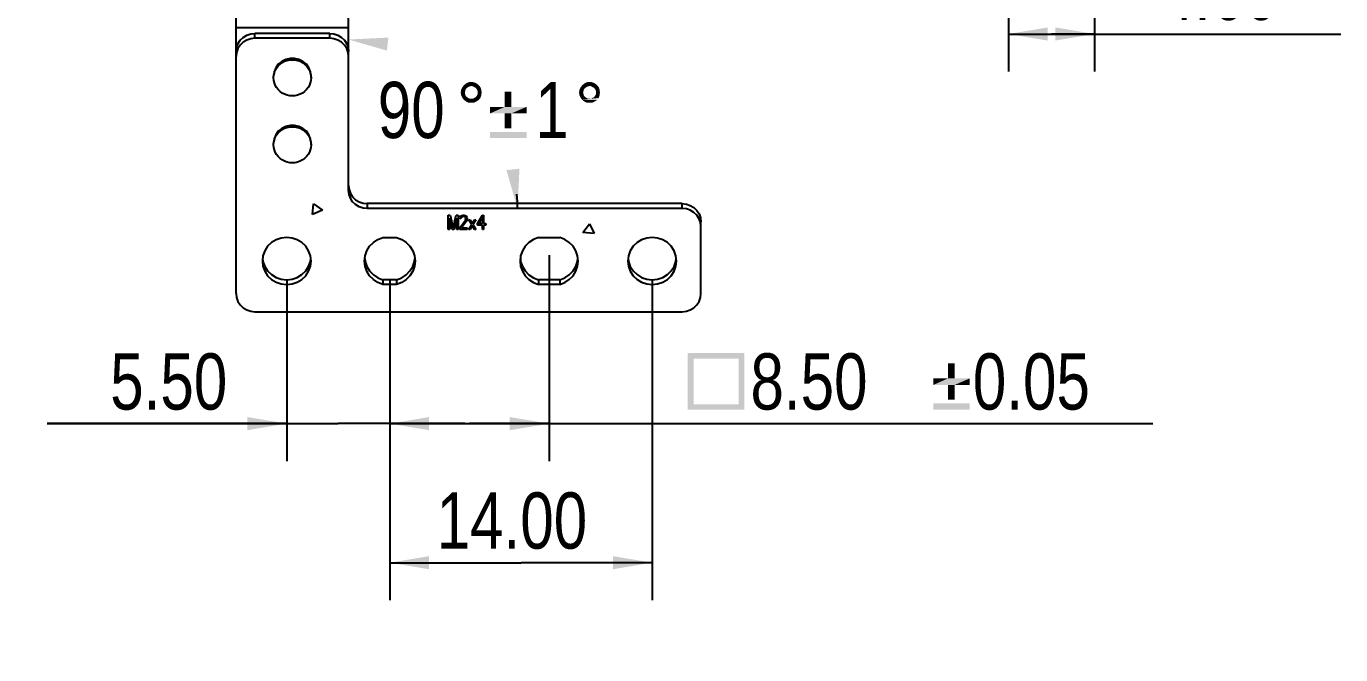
# Model space of a CAD drawing. Header units: millimetres. Extents: x 0 to 420, y 0 to 297.
# Drawn here: x 172.6 to 242.8, y 116.9 to 150.4 of the extents above; entities that cross this region are included whole.
import ezdxf
from ezdxf.enums import TextEntityAlignment as Align

# ---------------------------------------------------------------- set-up
doc = ezdxf.new("R2010")
doc.units = ezdxf.units.MM
doc.header["$LTSCALE"] = 23.1
doc.layers.get('0').update_dxf_attribs({"linetype": 'CONTINUOUS'})
doc.layers.add('ASSEM_MEM', color=7, linetype='CONTINUOUS')
doc.styles.get("Standard").update_dxf_attribs({"font": 'txt', "width": 0.8})
doc.dimstyles.new('DIMSTYLE_1', dxfattribs={"dimtxt": 3, "dimasz": 2.1, "dimexe": 2, "dimexo": 1, "dimgap": 0.75, "dimtad": 1, "dimzin": 0, "dimdsep": 46, "dimtxsty": 'STANDARD', "dimblk": '_FILLED', "dimblk1": '_FILLED', "dimblk2": '_FILLED', "dimcen": 0.09, "dimazin": 0, "dimtol": 1, "dimtp": 0.05, "dimtm": 0.05, "dimtfac": 1, "dimtofl": 0, "dimtmove": 0, "dimatfit": 3, "dimldrblk": '_FILLED', "dimfxl": 1, "dimtolj": 1, "dimtzin": 0, "dimarcsym": 0})
doc.dimstyles.new('DIMSTYLE_2', dxfattribs={"dimtxt": 3, "dimasz": 2.1, "dimexe": 2, "dimexo": 1, "dimgap": 0.75, "dimtad": 1, "dimzin": 0, "dimdsep": 46, "dimtxsty": 'STANDARD', "dimblk": '_FILLED', "dimblk1": '_FILLED', "dimblk2": '_FILLED', "dimcen": 0.09, "dimazin": 0, "dimtp": 0.01, "dimtm": 0.01, "dimtfac": 1, "dimtofl": 0, "dimtmove": 0, "dimatfit": 3, "dimldrblk": '_FILLED', "dimfxl": 1, "dimtolj": 1, "dimtzin": 0, "dimarcsym": 0})
doc.dimstyles.new('DIMSTYLE_4', dxfattribs={"dimtxt": 3, "dimasz": 2.1, "dimexe": 2, "dimexo": 1, "dimgap": 1.5, "dimtad": 0, "dimtih": 1, "dimtoh": 1, "dimdec": 0, "dimzin": 0, "dimdsep": 46, "dimtxsty": 'STANDARD', "dimblk": '_FILLED', "dimblk1": '_FILLED', "dimblk2": '_FILLED', "dimcen": 0.09, "dimazin": 0, "dimtol": 1, "dimtp": 1, "dimtm": 1, "dimtfac": 1, "dimtdec": 0, "dimtofl": 0, "dimtmove": 0, "dimatfit": 3, "dimldrblk": '_FILLED', "dimfxl": 1, "dimtolj": 1, "dimtzin": 0, "dimarcsym": 0})
doc.dimstyles.new('DIMSTYLE_7', dxfattribs={"dimtxt": 3, "dimasz": 2.1, "dimexe": 2, "dimexo": 1, "dimgap": 1.5, "dimtad": 0, "dimtih": 1, "dimtoh": 1, "dimdec": 1, "dimzin": 0, "dimdsep": 46, "dimtxsty": 'STANDARD', "dimblk": '_FILLED', "dimblk1": '_FILLED', "dimblk2": '_FILLED', "dimcen": 0.09, "dimazin": 0, "dimtp": 0.5, "dimtm": 0.5, "dimtfac": 1, "dimtdec": 1, "dimtofl": 0, "dimtmove": 0, "dimatfit": 3, "dimldrblk": '_FILLED', "dimfxl": 1, "dimtolj": 1, "dimtzin": 0, "dimarcsym": 0})

# ---------------------------------------------------------------- blocks, each defined once
blk = doc.blocks.new('_FILLED')
at = {"color": 0, "linetype": 'BYBLOCK'}
blk.add_solid([(0, 0), (-1, 0.167), (-1, -0.167)], dxfattribs=at)
blk = doc.blocks.new('*D7')
at = {"color": 7, "linetype": 'CONTINUOUS'}
for p, q in [((200.538, 138.204), (200.538, 127.224)), ((192.038, 136.9), (192.038, 127.224)), ((192.038, 129.224), (196.288, 129.224)), ((200.538, 129.224), (196.288, 129.224)), ((196.288, 129.224), (232.744, 129.224))]:
    blk.add_line(p, q, dxfattribs=at)
at = {"color": 7, "linetype": 'CONTINUOUS', "xscale": 2.1, "yscale": 2.1, "zscale": 2.1, "rotation": 180}
blk.add_blockref('_FILLED', (192.038, 129.224), dxfattribs=at)
at = {"color": 7, "linetype": 'CONTINUOUS', "xscale": 2.1, "yscale": 2.1, "zscale": 2.1}
blk.add_blockref('_FILLED', (200.538, 129.224), dxfattribs=at)
at = {"color": 7, "linetype": 'CONTINUOUS', "width": 0.8}
for s, p in [('8.50', (211.28, 129.974)), ('0.05', (223.144, 129.974))]:
    blk.add_text(s, height=3, dxfattribs=at).set_placement(p)
blk = doc.blocks.new('*D8')
at = {"color": 7, "linetype": 'CONTINUOUS'}
for p, q in [((186.538, 136.9), (186.538, 127.224)), ((192.038, 136.9), (192.038, 127.224)), ((186.538, 129.224), (173.767, 129.224)), ((173.767, 129.224), (189.288, 129.224)), ((196.038, 129.224), (189.288, 129.224)), ((192.038, 129.224), (196.038, 129.224))]:
    blk.add_line(p, q, dxfattribs=at)
at = {"color": 7, "linetype": 'CONTINUOUS', "xscale": 2.1, "yscale": 2.1, "zscale": 2.1}
blk.add_blockref('_FILLED', (186.538, 129.224), dxfattribs=at)
at = {"color": 7, "linetype": 'CONTINUOUS', "xscale": 2.1, "yscale": 2.1, "zscale": 2.1, "rotation": 180}
blk.add_blockref('_FILLED', (192.038, 129.224), dxfattribs=at)
at = {"color": 7, "linetype": 'CONTINUOUS', "insert": (183.367, 132.974), "char_height": 3, "width": 9.6, "attachment_point": 3, "line_spacing_factor": 0.9}
blk.add_mtext('5.50', dxfattribs=at)
blk = doc.blocks.new('*D9')
at = {"color": 7, "linetype": 'CONTINUOUS'}
for p, q in [((192.038, 136.9), (192.038, 119.804)), ((206.038, 136.9), (206.038, 119.804)), ((192.038, 121.804), (199.038, 121.804)), ((206.038, 121.804), (199.038, 121.804))]:
    blk.add_line(p, q, dxfattribs=at)
at = {"color": 7, "linetype": 'CONTINUOUS', "xscale": 2.1, "yscale": 2.1, "zscale": 2.1, "rotation": 180}
blk.add_blockref('_FILLED', (192.038, 121.804), dxfattribs=at)
at = {"color": 7, "linetype": 'CONTINUOUS', "xscale": 2.1, "yscale": 2.1, "zscale": 2.1}
blk.add_blockref('_FILLED', (206.038, 121.804), dxfattribs=at)
at = {"color": 7, "linetype": 'CONTINUOUS', "insert": (198.554, 125.554), "char_height": 3, "width": 12, "attachment_point": 2, "line_spacing_factor": 0.9}
blk.add_mtext('14.00', dxfattribs=at)
blk = doc.blocks.new('*D10')
at = {"color": 7, "linetype": 'CONTINUOUS'}
blk.add_line((189.838, 147.716), (189.838, 149.815), dxfattribs=at)
blk.add_arc((189.838, 140.701), 9.015, 0, 4.81704, dxfattribs=at)
for points in [[(191.965, 149.82), (189.838, 149.716), (191.883, 149.125)], [(198.262, 142.747), (198.853, 140.701), (198.957, 142.828)]]:
    blk.add_solid(points, dxfattribs=at)
at = {"color": 7, "linetype": 'CONTINUOUS', "width": 0.8}
for s, p in [('90', (193.181, 144.458)), ('1', (200.694, 144.458))]:
    blk.add_text(s, height=3, dxfattribs=at).set_placement(p, align=Align.CENTER)
blk = doc.blocks.new('*D11')
at = {"color": 7, "linetype": 'CONTINUOUS'}
for p, q in [((229.638, 157.341), (229.638, 148.011)), ((225.038, 152.241), (225.038, 148.011)), ((225.038, 150.011), (227.338, 150.011)), ((229.638, 150.011), (227.338, 150.011)), ((227.338, 150.011), (242.771, 150.011))]:
    blk.add_line(p, q, dxfattribs=at)
at = {"color": 7, "linetype": 'CONTINUOUS', "xscale": 2.1, "yscale": 2.1, "zscale": 2.1, "rotation": 180}
blk.add_blockref('_FILLED', (225.038, 150.011), dxfattribs=at)
at = {"color": 7, "linetype": 'CONTINUOUS', "xscale": 2.1, "yscale": 2.1, "zscale": 2.1}
blk.add_blockref('_FILLED', (229.638, 150.011), dxfattribs=at)
at = {"color": 7, "linetype": 'CONTINUOUS', "insert": (233.171, 153.761), "char_height": 3, "width": 9.6, "attachment_point": 1, "line_spacing_factor": 0.9}
blk.add_mtext('4.60', dxfattribs=at)
blk = doc.blocks.new('*D33')
at = {"color": 7, "linetype": 'CONTINUOUS'}
for p, q in [((76.579, 162.241), (121.887, 162.241)), ((56.964, 135.196), (55.6, 130.108)), ((55.6, 130.108), (49.283, 106.529))]:
    blk.add_line(p, q, dxfattribs=at)
for start, end in [(-29.78263, 0), (255, 318.82514)]:
    blk.add_arc((64.21, 162.241), 55.676, start, end, dxfattribs=at)
for points in [[(120.197, 160.134), (119.887, 162.241), (119.497, 160.147)], [(51.923, 108.296), (49.8, 108.461), (51.754, 107.616)]]:
    blk.add_solid(points, dxfattribs=at)
at = {"color": 7, "linetype": 'CONTINUOUS', "insert": (109.663, 131.585), "char_height": 3, "width": 145.14066, "attachment_point": 2, "line_spacing_factor": 0.9}
blk.add_mtext('HIINGE FINISHED PRODUCTS ANGLE IS 105{\\ftxt;\\W0.0001;\\H0.0001;\\~}{\\ftxt;\\W1.304029304;\\H3.0; }{\\ftxt;\\W0.0001;\\H0.0001;\\~}3{\\ftxt;\\W0.0001;\\H0.0001;\\~}{\\ftxt;\\W0.5494505495;\\H3.0; }{\\ftxt;\\W0.0001;\\H0.0001;\\~}', dxfattribs=at)

msp = doc.modelspace()

# ---------------------------------------------------------------- linework, layer by layer
at = {"color": 7, "linetype": 'CONTINUOUS'}
for points in [[(196.392, 147.239), (195.91, 147.174), (195.998, 147.283)], [(196.676, 147.371), (195.998, 147.283), (196.107, 147.371)], [(195.998, 147.283), (196.676, 147.371), (196.786, 147.283)], [(195.998, 147.283), (196.786, 147.283), (196.392, 147.239)], [(196.523, 147.437), (196.107, 147.371), (196.238, 147.437)], [(196.107, 147.371), (196.523, 147.437), (196.676, 147.371)], [(196.238, 147.437), (196.392, 147.458), (196.523, 147.437)], [(196.479, 147.218), (196.392, 147.239), (196.786, 147.283)], [(196.545, 147.174), (196.479, 147.218), (196.786, 147.283)], [(196.545, 147.174), (196.786, 147.283), (196.873, 147.174)], [(202.704, 147.239), (202.222, 147.174), (202.31, 147.283)], [(202.988, 147.371), (202.31, 147.283), (202.419, 147.371)], [(202.31, 147.283), (202.988, 147.371), (203.098, 147.283)], [(202.31, 147.283), (203.098, 147.283), (202.704, 147.239)], [(202.835, 147.437), (202.419, 147.371), (202.55, 147.437)], [(202.419, 147.371), (202.835, 147.437), (202.988, 147.371)], [(202.55, 147.437), (202.704, 147.458), (202.835, 147.437)], [(202.791, 147.218), (202.704, 147.239), (203.098, 147.283)], [(202.857, 147.174), (202.791, 147.218), (203.098, 147.283)], [(202.857, 147.174), (203.098, 147.283), (203.186, 147.174)], [(196.063, 146.977), (195.822, 146.889), (195.844, 147.042)], [(195.822, 146.889), (196.063, 146.977), (196.041, 146.889)], [(196.041, 146.889), (195.844, 146.736), (195.822, 146.889)], [(196.217, 147.174), (196.151, 147.13), (195.844, 147.042)], [(196.217, 147.174), (195.844, 147.042), (195.91, 147.174)], [(196.151, 147.13), (196.085, 147.064), (195.844, 147.042)], [(195.844, 147.042), (196.085, 147.064), (196.063, 146.977)], [(196.041, 146.889), (196.063, 146.802), (195.844, 146.736)], [(195.844, 146.736), (196.063, 146.802), (196.085, 146.714)], [(196.085, 146.714), (195.91, 146.604), (195.844, 146.736)], [(196.392, 147.239), (196.304, 147.218), (195.91, 147.174)], [(195.91, 147.174), (196.304, 147.218), (196.217, 147.174)], [(196.085, 146.714), (196.151, 146.648), (195.91, 146.604)], [(195.91, 146.604), (196.151, 146.648), (196.217, 146.604)], [(196.217, 146.604), (195.998, 146.495), (195.91, 146.604)], [(196.217, 146.604), (196.304, 146.561), (195.998, 146.495)], [(195.998, 146.495), (196.479, 146.561), (196.873, 146.604)], [(195.998, 146.495), (196.873, 146.604), (196.786, 146.495)], [(196.873, 146.604), (196.479, 146.561), (196.545, 146.604)], [(196.873, 147.174), (196.633, 147.13), (196.545, 147.174)], [(196.545, 146.604), (196.633, 146.648), (196.917, 146.736)], [(196.545, 146.604), (196.917, 146.736), (196.873, 146.604)], [(196.676, 147.064), (196.633, 147.13), (196.873, 147.174)], [(196.633, 146.648), (196.676, 146.714), (196.917, 146.736)], [(196.676, 147.064), (196.873, 147.174), (196.917, 147.042)], [(196.917, 147.042), (196.72, 146.977), (196.676, 147.064)], [(196.917, 146.736), (196.676, 146.714), (196.72, 146.802)], [(196.72, 146.889), (196.72, 146.977), (196.917, 147.042)], [(196.72, 146.889), (196.917, 147.042), (196.939, 146.889)], [(196.939, 146.889), (196.72, 146.802), (196.72, 146.889)], [(196.72, 146.802), (196.939, 146.889), (196.917, 146.736)], [(198.522, 146.933), (198.171, 146.123), (198.171, 146.933)], [(198.171, 146.123), (198.522, 146.933), (198.522, 146.123)], [(202.375, 146.977), (202.134, 146.889), (202.156, 147.042)], [(202.134, 146.889), (202.375, 146.977), (202.353, 146.889)], [(202.353, 146.889), (202.156, 146.736), (202.134, 146.889)], [(202.529, 147.174), (202.463, 147.13), (202.156, 147.042)], [(202.529, 147.174), (202.156, 147.042), (202.222, 147.174)], [(202.463, 147.13), (202.397, 147.064), (202.156, 147.042)], [(202.156, 147.042), (202.397, 147.064), (202.375, 146.977)], [(202.353, 146.889), (202.375, 146.802), (202.156, 146.736)], [(202.156, 146.736), (202.375, 146.802), (202.397, 146.714)], [(202.397, 146.714), (202.222, 146.604), (202.156, 146.736)], [(202.704, 147.239), (202.616, 147.218), (202.222, 147.174)], [(202.222, 147.174), (202.616, 147.218), (202.529, 147.174)], [(202.397, 146.714), (202.463, 146.648), (202.222, 146.604)], [(202.222, 146.604), (202.463, 146.648), (202.529, 146.604)], [(202.529, 146.604), (202.31, 146.495), (202.222, 146.604)], [(202.529, 146.604), (202.616, 146.561), (202.31, 146.495)], [(202.31, 146.495), (202.791, 146.561), (203.186, 146.604)], [(202.31, 146.495), (203.186, 146.604), (203.098, 146.495)], [(203.186, 146.604), (202.791, 146.561), (202.857, 146.604)], [(203.186, 147.174), (202.945, 147.13), (202.857, 147.174)], [(202.857, 146.604), (202.945, 146.648), (203.229, 146.736)], [(202.857, 146.604), (203.229, 146.736), (203.186, 146.604)], [(202.988, 147.064), (202.945, 147.13), (203.186, 147.174)], [(202.945, 146.648), (202.988, 146.714), (203.229, 146.736)], [(202.988, 147.064), (203.186, 147.174), (203.229, 147.042)], [(203.229, 147.042), (203.032, 146.977), (202.988, 147.064)], [(203.229, 146.736), (202.988, 146.714), (203.032, 146.802)], [(203.032, 146.889), (203.032, 146.977), (203.229, 147.042)], [(203.032, 146.889), (203.229, 147.042), (203.251, 146.889)], [(203.251, 146.889), (203.032, 146.802), (203.032, 146.889)], [(203.032, 146.802), (203.251, 146.889), (203.229, 146.736)], [(196.392, 146.561), (196.479, 146.561), (195.998, 146.495)], [(196.304, 146.561), (196.392, 146.561), (195.998, 146.495)], [(196.786, 146.495), (196.107, 146.407), (195.998, 146.495)], [(196.107, 146.407), (196.786, 146.495), (196.654, 146.407)], [(196.654, 146.407), (196.238, 146.342), (196.107, 146.407)], [(196.392, 146.342), (196.238, 146.342), (196.654, 146.407)], [(196.392, 146.342), (196.654, 146.407), (196.523, 146.342)], [(198.522, 146.123), (199.332, 146.123), (197.383, 145.772)], [(198.171, 146.123), (198.522, 146.123), (197.383, 145.772)], [(198.171, 146.123), (197.383, 145.772), (197.383, 146.123)], [(198.171, 145.772), (197.383, 145.772), (199.332, 146.123)], [(198.522, 145.772), (198.171, 145.772), (199.332, 146.123)], [(198.522, 145.772), (199.332, 146.123), (199.332, 145.772)], [(202.704, 146.561), (202.791, 146.561), (202.31, 146.495)], [(202.616, 146.561), (202.704, 146.561), (202.31, 146.495)], [(203.098, 146.495), (202.419, 146.407), (202.31, 146.495)], [(202.419, 146.407), (203.098, 146.495), (202.967, 146.407)], [(202.967, 146.407), (202.55, 146.342), (202.419, 146.407)], [(202.704, 146.342), (202.55, 146.342), (202.967, 146.407)], [(202.704, 146.342), (202.967, 146.407), (202.835, 146.342)], [(198.522, 145.772), (198.171, 144.984), (198.171, 145.772)], [(198.171, 144.984), (198.522, 145.772), (198.522, 144.984)], [(199.332, 144.787), (197.383, 144.458), (197.383, 144.787)], [(197.383, 144.458), (199.332, 144.787), (199.332, 144.458)], [(207.938, 132.996), (210.96, 132.996), (208.245, 132.689)], [(208.245, 132.689), (207.938, 129.974), (207.938, 132.996)], [(208.245, 132.689), (208.245, 130.259), (207.938, 129.974)], [(210.654, 132.689), (208.245, 132.689), (210.96, 132.996)], [(210.654, 130.259), (210.654, 132.689), (210.96, 132.996)], [(210.654, 130.259), (210.96, 132.996), (210.96, 129.974)], [(222.172, 132.449), (221.822, 131.638), (221.822, 132.449)], [(221.822, 131.638), (222.172, 132.449), (222.172, 131.638)], [(222.172, 131.638), (222.982, 131.638), (221.033, 131.288)], [(221.822, 131.638), (222.172, 131.638), (221.033, 131.288)], [(221.822, 131.638), (221.033, 131.288), (221.033, 131.638)], [(221.822, 131.288), (221.033, 131.288), (222.982, 131.638)], [(222.172, 131.288), (221.822, 131.288), (222.982, 131.638)], [(222.172, 131.288), (221.822, 130.5), (221.822, 131.288)], [(221.822, 130.5), (222.172, 131.288), (222.172, 130.5)], [(222.172, 131.288), (222.982, 131.638), (222.982, 131.288)], [(208.245, 130.259), (210.654, 130.259), (207.938, 129.974)], [(210.96, 129.974), (207.938, 129.974), (210.654, 130.259)], [(222.982, 130.303), (221.033, 129.974), (221.033, 130.303)], [(221.033, 129.974), (222.982, 130.303), (222.982, 129.974)]]:
    msp.add_solid(points, dxfattribs=at)
at = {"layer": 'ASSEM_MEM', "color": 7, "linetype": 'CONTINUOUS'}
for p, q in [((183.838, 136.162), (183.838, 157.123)), ((189.838, 141.667), (189.838, 152.312)), ((189.838, 150.346), (183.838, 150.346)), ((184.838, 149.781), (184.838, 150.04)), ((188.838, 150.04), (184.838, 150.04)), ((188.838, 149.781), (184.838, 149.781)), ((188.838, 149.781), (188.838, 150.04)), ((185.838, 147.675), (185.838, 147.753)), ((187.828, 147.812), (187.838, 147.675)), ((187.838, 147.675), (187.838, 147.753)), ((185.838, 144.101), (185.838, 144.179)), ((187.828, 144.239), (187.838, 144.101)), ((187.838, 144.101), (187.838, 144.179)), ((189.838, 141.926), (189.863, 141.711)), ((187.906, 140.38), (187.968, 140.956)), ((187.968, 140.956), (188.454, 140.616)), ((190.838, 140.96), (190.838, 140.701)), ((207.638, 140.96), (190.838, 140.96)), ((207.638, 140.701), (207.638, 140.96)), ((188.454, 140.616), (187.906, 140.38)), ((207.638, 140.701), (190.838, 140.701)), ((195.154, 139.579), (195.154, 140.352)), ((195.154, 140.352), (195.253, 140.352)), ((195.253, 140.352), (195.418, 139.662)), ((195.418, 139.662), (195.583, 140.352)), ((195.583, 140.352), (195.682, 140.352)), ((195.682, 140.352), (195.682, 139.579)), ((195.792, 140.237), (195.836, 140.303)), ((195.836, 140.303), (195.879, 140.336)), ((195.89, 140.253), (195.858, 140.221)), ((195.879, 140.336), (195.956, 140.352)), ((195.945, 140.27), (195.89, 140.253)), ((195.989, 140.27), (195.945, 140.27)), ((195.956, 140.352), (196, 140.352)), ((196.044, 140.253), (195.989, 140.27)), ((196, 140.352), (196.066, 140.336)), ((196.077, 140.221), (196.044, 140.253)), ((196.066, 140.336), (196.11, 140.303)), ((196.11, 140.303), (196.154, 140.237)), ((196.715, 139.908), (196.978, 140.352)), ((196.978, 140.352), (197.044, 140.352)), ((197.044, 140.352), (197.044, 139.908)), ((195.22, 139.579), (195.154, 139.579)), ((195.22, 140.188), (195.22, 139.579)), ((195.374, 139.579), (195.22, 140.188)), ((195.462, 139.579), (195.374, 139.579)), ((195.616, 140.188), (195.462, 139.579)), ((195.616, 139.579), (195.616, 140.188)), ((195.682, 139.579), (195.616, 139.579)), ((195.77, 139.662), (196.077, 140.073)), ((195.77, 139.579), (195.77, 139.662)), ((196.165, 139.579), (195.77, 139.579)), ((195.781, 140.171), (195.792, 140.237)), ((195.836, 140.171), (195.781, 140.171)), ((195.858, 140.221), (195.836, 140.171)), ((196.132, 140.023), (195.858, 139.662)), ((195.858, 139.662), (196.165, 139.662)), ((196.099, 140.171), (196.077, 140.221)), ((196.077, 140.073), (196.099, 140.138)), ((196.099, 140.138), (196.099, 140.171)), ((196.154, 140.073), (196.132, 140.023)), ((196.154, 140.237), (196.165, 140.171)), ((196.165, 140.138), (196.154, 140.073)), ((196.165, 140.171), (196.165, 140.138)), ((196.165, 139.662), (196.165, 139.579)), ((196.407, 139.842), (196.253, 140.105)), ((196.253, 140.105), (196.319, 140.105)), ((196.253, 139.579), (196.407, 139.842)), ((196.319, 139.579), (196.253, 139.579)), ((196.319, 140.105), (196.44, 139.892)), ((196.44, 139.793), (196.319, 139.579)), ((196.44, 139.892), (196.561, 140.105)), ((196.561, 139.579), (196.44, 139.793)), ((196.627, 140.105), (196.473, 139.842)), ((196.473, 139.842), (196.627, 139.579)), ((196.561, 140.105), (196.627, 140.105)), ((196.627, 139.579), (196.561, 139.579)), ((196.715, 139.81), (196.715, 139.908)), ((196.978, 139.81), (196.715, 139.81)), ((196.792, 139.908), (196.978, 140.221)), ((196.978, 139.908), (196.792, 139.908)), ((196.978, 140.221), (196.978, 139.908)), ((196.978, 139.579), (196.978, 139.81)), ((197.044, 139.579), (196.978, 139.579)), ((197.044, 139.908), (197.154, 139.908)), ((197.044, 139.81), (197.044, 139.579)), ((197.154, 139.81), (197.044, 139.81)), ((197.154, 139.908), (197.154, 139.81)), ((202.34, 139.414), (202.686, 139.888)), ((202.686, 139.888), (202.937, 139.361)), ((208.638, 136.162), (208.638, 139.994)), ((191.674, 139.156), (192.402, 139.156)), ((199.974, 139.156), (201.102, 139.156)), ((202.937, 139.361), (202.34, 139.414)), ((185.253, 138.03), (185.271, 137.88)), ((187.806, 137.88), (187.823, 138.03)), ((190.703, 138.03), (190.72, 137.879)), ((193.357, 137.879), (193.374, 138.03)), ((199.003, 138.03), (199.02, 137.879)), ((202.057, 137.879), (202.074, 138.03)), ((204.753, 138.03), (204.771, 137.88)), ((207.306, 137.88), (207.323, 138.03)), ((191.674, 136.903), (191.674, 136.645)), ((192.402, 136.903), (191.674, 136.903)), ((192.402, 136.903), (192.402, 136.645)), ((199.974, 136.903), (199.974, 136.645)), ((201.102, 136.903), (199.974, 136.903)), ((201.102, 136.903), (201.102, 136.645)), ((192.402, 136.645), (191.674, 136.645)), ((201.102, 136.645), (199.974, 136.645)), ((184.838, 135.196), (207.638, 135.196))]:
    msp.add_line(p, q, dxfattribs=at)
for points in [[(183.838, 149.074), (183.863, 149.289), (183.937, 149.493), (184.056, 149.676), (184.215, 149.829), (184.404, 149.944), (184.616, 150.016), (184.838, 150.04)], [(184.838, 149.781), (184.616, 149.757), (184.404, 149.685), (184.215, 149.57), (184.056, 149.417), (183.937, 149.234), (183.863, 149.03), (183.838, 148.815)], [(188.838, 150.04), (189.061, 150.016), (189.272, 149.944), (189.462, 149.829), (189.62, 149.676), (189.739, 149.493), (189.813, 149.289), (189.838, 149.074)], [(189.838, 148.815), (189.813, 149.03), (189.739, 149.234), (189.62, 149.417), (189.462, 149.57), (189.272, 149.685), (189.061, 149.757), (188.838, 149.781)], [(187.838, 147.753), (187.809, 147.984), (187.724, 148.202), (187.587, 148.393), (187.406, 148.548), (187.193, 148.656), (186.959, 148.712), (186.718, 148.712), (186.484, 148.656), (186.27, 148.548), (186.09, 148.393), (185.953, 148.202), (185.867, 147.984), (185.838, 147.753)], [(185.838, 147.675), (185.848, 147.812), (185.879, 147.947), (185.929, 148.076), (185.997, 148.197), (186.082, 148.308), (186.183, 148.405), (186.298, 148.488), (186.423, 148.554), (186.556, 148.602), (186.696, 148.631), (186.838, 148.641)], [(186.838, 148.641), (186.98, 148.631), (187.12, 148.602), (187.254, 148.554), (187.379, 148.488), (187.493, 148.405), (187.594, 148.308), (187.679, 148.197), (187.748, 148.076), (187.798, 147.947), (187.828, 147.812)], [(186.838, 146.709), (186.696, 146.719), (186.556, 146.748), (186.423, 146.796), (186.298, 146.862), (186.183, 146.945), (186.082, 147.042), (185.997, 147.153), (185.929, 147.274), (185.879, 147.403), (185.848, 147.538), (185.838, 147.675)], [(187.838, 147.675), (187.828, 147.538), (187.798, 147.403), (187.748, 147.274), (187.679, 147.153), (187.594, 147.042), (187.493, 146.945), (187.379, 146.862), (187.254, 146.796), (187.12, 146.748), (186.98, 146.719), (186.838, 146.709)], [(187.838, 144.179), (187.809, 144.41), (187.724, 144.628), (187.587, 144.819), (187.406, 144.974), (187.193, 145.082), (186.959, 145.138), (186.718, 145.138), (186.484, 145.082), (186.27, 144.974), (186.09, 144.819), (185.953, 144.628), (185.867, 144.41), (185.838, 144.179)], [(185.838, 144.101), (185.848, 144.239), (185.879, 144.373), (185.929, 144.502), (185.997, 144.623), (186.082, 144.734), (186.183, 144.831), (186.298, 144.914), (186.423, 144.98), (186.556, 145.028), (186.696, 145.057), (186.838, 145.067)], [(186.838, 145.067), (186.98, 145.057), (187.12, 145.028), (187.254, 144.98), (187.379, 144.914), (187.493, 144.831), (187.594, 144.734), (187.679, 144.623), (187.748, 144.502), (187.798, 144.373), (187.828, 144.239)], [(186.838, 143.135), (186.696, 143.145), (186.556, 143.174), (186.423, 143.222), (186.298, 143.289), (186.183, 143.371), (186.082, 143.469), (185.997, 143.579), (185.929, 143.7), (185.879, 143.829), (185.848, 143.964), (185.838, 144.101)], [(187.838, 144.101), (187.828, 143.964), (187.798, 143.829), (187.748, 143.7), (187.679, 143.579), (187.594, 143.469), (187.493, 143.371), (187.379, 143.289), (187.254, 143.222), (187.12, 143.174), (186.98, 143.145), (186.838, 143.135)], [(190.838, 140.701), (190.616, 140.726), (190.404, 140.797), (190.215, 140.912), (190.056, 141.065), (189.937, 141.248), (189.863, 141.452), (189.838, 141.667)], [(189.863, 141.711), (189.937, 141.507), (190.056, 141.324), (190.215, 141.171), (190.404, 141.056), (190.616, 140.984), (190.838, 140.96)], [(207.638, 140.96), (207.861, 140.936), (208.072, 140.865), (208.262, 140.75), (208.42, 140.597), (208.539, 140.413), (208.613, 140.209), (208.638, 139.994)], [(208.638, 139.735), (208.613, 139.95), (208.539, 140.155), (208.42, 140.338), (208.262, 140.491), (208.072, 140.606), (207.861, 140.677), (207.638, 140.701)], [(187.838, 137.9), (187.806, 138.18), (187.709, 138.445), (187.555, 138.683), (187.349, 138.882), (187.102, 139.032), (186.827, 139.124), (186.538, 139.156), (186.249, 139.124), (185.974, 139.032), (185.728, 138.882), (185.522, 138.683), (185.367, 138.445), (185.271, 138.18), (185.238, 137.9)], [(190.688, 137.9), (190.72, 138.18), (190.813, 138.447), (190.963, 138.688), (191.163, 138.893), (191.404, 139.051), (191.674, 139.156)], [(192.402, 139.156), (192.673, 139.051), (192.914, 138.893), (193.114, 138.688), (193.264, 138.447), (193.357, 138.18), (193.388, 137.9)], [(199.974, 139.156), (199.704, 139.051), (199.463, 138.893), (199.263, 138.688), (199.113, 138.447), (199.02, 138.18), (198.988, 137.9)], [(202.088, 137.9), (202.057, 138.18), (201.964, 138.447), (201.814, 138.688), (201.614, 138.893), (201.373, 139.051), (201.102, 139.156)], [(207.338, 137.9), (207.306, 138.18), (207.209, 138.445), (207.055, 138.683), (206.849, 138.882), (206.602, 139.032), (206.327, 139.124), (206.038, 139.156), (205.749, 139.124), (205.474, 139.032), (205.228, 138.882), (205.022, 138.683), (204.867, 138.445), (204.771, 138.18), (204.738, 137.9)], [(185.238, 137.9), (185.271, 137.621), (185.367, 137.355), (185.522, 137.117), (185.728, 136.918), (185.974, 136.769), (186.249, 136.676), (186.538, 136.645), (186.827, 136.676), (187.102, 136.769), (187.349, 136.918), (187.555, 137.117), (187.709, 137.355), (187.806, 137.621), (187.838, 137.9)], [(185.271, 137.88), (185.367, 137.614), (185.522, 137.376), (185.728, 137.177), (185.974, 137.028), (186.249, 136.935), (186.538, 136.903), (186.827, 136.935), (187.102, 137.028), (187.349, 137.177), (187.555, 137.376), (187.709, 137.614), (187.806, 137.88)], [(191.674, 136.645), (191.404, 136.749), (191.163, 136.908), (190.963, 137.112), (190.813, 137.354), (190.72, 137.62), (190.688, 137.9)], [(190.72, 137.879), (190.813, 137.612), (190.963, 137.371), (191.163, 137.166), (191.404, 137.008), (191.674, 136.903)], [(193.388, 137.9), (193.357, 137.62), (193.264, 137.354), (193.114, 137.112), (192.914, 136.908), (192.673, 136.749), (192.402, 136.645)], [(192.402, 136.903), (192.673, 137.008), (192.914, 137.166), (193.114, 137.371), (193.264, 137.612), (193.357, 137.879)], [(198.988, 137.9), (199.02, 137.62), (199.113, 137.354), (199.263, 137.112), (199.463, 136.908), (199.704, 136.749), (199.974, 136.645)], [(199.02, 137.879), (199.113, 137.612), (199.263, 137.371), (199.463, 137.166), (199.704, 137.008), (199.974, 136.903)], [(201.102, 136.645), (201.373, 136.749), (201.614, 136.908), (201.814, 137.112), (201.964, 137.354), (202.057, 137.62), (202.088, 137.9)], [(201.102, 136.903), (201.373, 137.008), (201.614, 137.166), (201.814, 137.371), (201.964, 137.612), (202.057, 137.879)], [(204.738, 137.9), (204.771, 137.621), (204.867, 137.355), (205.022, 137.117), (205.228, 136.918), (205.474, 136.769), (205.749, 136.676), (206.038, 136.645), (206.327, 136.676), (206.602, 136.769), (206.849, 136.918), (207.055, 137.117), (207.209, 137.355), (207.306, 137.621), (207.338, 137.9)], [(204.771, 137.88), (204.867, 137.614), (205.022, 137.376), (205.228, 137.177), (205.474, 137.028), (205.749, 136.935), (206.038, 136.903), (206.327, 136.935), (206.602, 137.028), (206.849, 137.177), (207.055, 137.376), (207.209, 137.614), (207.306, 137.88)], [(183.838, 136.162), (183.863, 135.947), (183.937, 135.742), (184.056, 135.559), (184.215, 135.406), (184.404, 135.291), (184.616, 135.22), (184.838, 135.196)], [(207.638, 135.196), (207.861, 135.22), (208.072, 135.291), (208.262, 135.406), (208.42, 135.559), (208.539, 135.742), (208.613, 135.947), (208.638, 136.162)]]:
    msp.add_lwpolyline(points, dxfattribs=at)

# ---------------------------------------------------------------- dimensions: what is measured, and where the dimension line sits
at = {"color": 7, "linetype": 'CONTINUOUS'}
dim = msp.add_angular_dim_2l(base=(98.104, 118.069), line1=((57.367, 136.699), (57.222, 136.162)), line2=((75.022, 162.241), (75.579, 162.241)), text='HIINGE FINISHED PRODUCTS ANGLE IS 105{\\fSymbol_ASME;\\W1.0;°±}3{\\fSymbol_ASME;\\W1.0;°}', dimstyle='DIMSTYLE_7', dxfattribs=at)
dim.commit()
dim.dimension.update_dxf_attribs({"geometry": '*D33', "text_midpoint": (108.838, 130.085), "dimtype": 162})
dim = msp.add_linear_dim(base=(225.038, 150.011), p1=(229.638, 158.341), p2=(225.038, 153.241), angle=180, dimstyle='DIMSTYLE_2', dxfattribs=at)
dim.commit()
dim.dimension.update_dxf_attribs({"geometry": '*D11', "text_midpoint": (237.971, 150.011), "dimtype": 160})
dim = msp.add_angular_dim_2l(base=(196.213, 147.076), line1=((197.763, 140.701), (197.853, 140.701)), line2=((189.838, 146.626), (189.838, 146.716)), dimstyle='DIMSTYLE_4', dxfattribs=at)
dim.commit()
dim.dimension.update_dxf_attribs({"geometry": '*D10', "text_midpoint": (196.338, 145.958), "dimtype": 162})
dim = msp.add_linear_dim(base=(192.038, 129.224), p1=(200.538, 139.204), p2=(192.038, 137.9), angle=180, text='{\\fSymbol_ASME;\\W1.0;□}<>', dimstyle='DIMSTYLE_1', dxfattribs=at)
dim.commit()
dim.dimension.update_dxf_attribs({"geometry": '*D7', "text_midpoint": (222.012, 129.224), "dimtype": 160})
for base, p1, p2, picture, middle in [((192.038, 129.224), (186.538, 137.9), (192.038, 137.9), '*D8', (178.567, 129.224)), ((206.038, 121.804), (192.038, 137.9), (206.038, 137.9), '*D9', (198.854, 121.804))]:
    dim = msp.add_linear_dim(base=base, p1=p1, p2=p2, dimstyle='DIMSTYLE_2', dxfattribs=at)
    dim.commit()
    dim.dimension.update_dxf_attribs({"geometry": picture, "text_midpoint": middle, "dimtype": 160})

doc.saveas('drawing.dxf')
